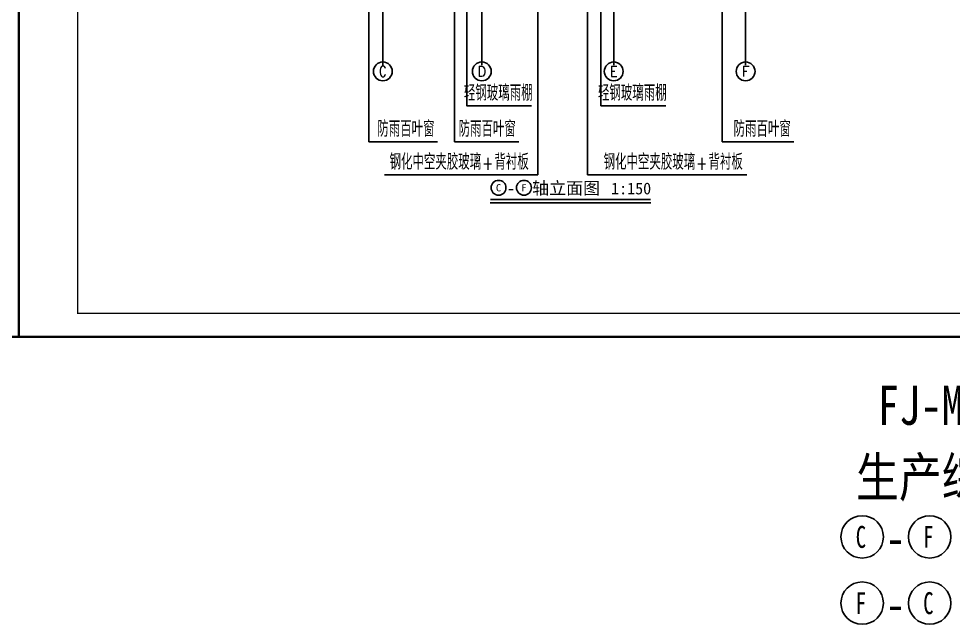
# Model space of a CAD drawing. Header units: millimetres. Extents: x 708158 to 1984082, y -168213 to -53.
# Drawn here: x 960458 to 1019963, y -126012 to -87433 of the extents above; entities that cross this region are included whole.
import ezdxf
from ezdxf.enums import TextEntityAlignment as Align

# ---------------------------------------------------------------- set-up
doc = ezdxf.new("R2010")
doc.units = ezdxf.units.MM
doc.header["$LTSCALE"] = 1000
doc.linetypes.add('DOTE', pattern=[2.42, 2, -0.2, 0.02, -0.2])
doc.layers.get('0').update_dxf_attribs({"color": 8})
for name, color, linetype in [('A-ANNO-SYMB', 3, 'Continuous'), ('AXIS', 3, 'Continuous'), ('AXIS_TEXT', 7, 'Continuous'), ('DIM_LEAD', 3, 'Continuous'), ('DOTE', 1, 'DOTE'), ('PUB_TEXT', 7, 'Continuous')]:
    doc.layers.add(name, color=color, linetype=linetype)
doc.layers.add('图框', color=4, linetype='Continuous', lineweight=35)
doc.styles.add('-黑体', font='simhei.ttf', dxfattribs={"width": 0.8})
doc.styles.add('_TCH_AXIS', font='COMPLEX', dxfattribs={"bigfont": 'GBCBIG'})
doc.styles.add('_TCH_DIM', font='SIMPLEX', dxfattribs={"bigfont": 'GBCBIG'})
doc.styles.add('_TCH_DYN', font='')
doc.styles.get('_TCH_DYN').set_extended_font_data('SimSun')

# ---------------------------------------------------------------- blocks, each defined once
blk = doc.blocks.new('A$C998f5811')
at = {"layer": '图框', "color": 4}
for p, q in [((-126150, 89100), (-126150, 0)), ((0, 0), (0, 89100)), ((-126150, 0), (0, 0))]:
    blk.add_line(p, q, dxfattribs=at)
at = {"layer": '图框', "color": 4, "const_width": 74.2}
blk.add_lwpolyline([(-122400, 1500), (-1500, 1500), (-1500, 87600), (-122400, 87600)], close=True, dxfattribs=at)

msp = doc.modelspace()

# ---------------------------------------------------------------- linework, layer by layer
at = {"layer": 'A-ANNO-SYMB', "const_width": 105}
msp.add_lwpolyline([(990483.1, -98953.6), (1000700.1, -98953.6)], dxfattribs=at)
at = {"layer": 'A-ANNO-SYMB'}
msp.add_lwpolyline([(990483.1, -99163.6), (1000700.1, -99163.6)], dxfattribs=at)
at = {"layer": 'AXIS'}
for p, q in [((983640.9, -87432.6), (983640.9, -90389.1)), ((983640.9, -87432.6), (983640.9, -90389.1)), ((983640.9, -87432.6), (983640.9, -90389.1)), ((989940.9, -87432.6), (989940.9, -90389.1)), ((989940.9, -87432.6), (989940.9, -90389.1)), ((998340.9, -87432.6), (998340.9, -90389.1)), ((998340.9, -87432.6), (998340.9, -90389.1)), ((1006740.9, -87432.6), (1006740.9, -90389.1)), ((1006740.9, -87432.6), (1006740.9, -90389.1))]:
    msp.add_line(p, q, dxfattribs=at)
for centre in [(983640.9, -90789.1), (989940.9, -90789.1), (998340.9, -90789.1), (1006740.9, -90789.1)]:
    msp.add_circle(centre, 600, dxfattribs=at)
at = {"layer": 'DIM_LEAD'}
for p, q in [((988203.7, -43611.5), (988203.7, -95273)), ((993511.8, -44836.7), (993511.8, -97371.1)), ((996670.9, -44836.7), (996670.9, -97371.1)), ((1005239, -44844.5), (1005239, -95273)), ((988203.7, -47811.5), (988203.7, -95273)), ((993511.8, -49036.7), (993511.8, -97371.1)), ((996670.9, -49036.7), (996670.9, -97371.1)), ((1005239, -49166.4), (1005239, -95273)), ((988203.7, -52011.5), (988203.7, -95273)), ((993511.8, -53236.7), (993511.8, -97371.1)), ((996670.9, -53236.7), (996670.9, -97371.1)), ((1005239, -53374.9), (1005239, -95273)), ((988203.7, -56211.5), (988203.7, -95273)), ((993511.8, -57436.7), (993511.8, -97371.1)), ((996670.9, -57436.7), (996670.9, -97371.1)), ((1005239, -57532.3), (1005239, -95273)), ((988203.7, -60411.5), (988203.7, -95273)), ((993511.8, -61636.7), (993511.8, -97371.1)), ((996670.9, -61636.7), (996670.9, -97371.1)), ((1005239, -61726.8), (1005239, -95273)), ((988203.7, -64731.5), (988203.7, -95273)), ((993511.8, -66083.4), (993511.8, -97371.1)), ((996670.9, -66083.4), (996670.9, -97371.1)), ((1005239, -66076.6), (1005239, -95273)), ((988203.7, -69027.5), (988203.7, -95273)), ((993511.8, -69336.7), (993511.8, -97371.1)), ((996670.9, -69336.7), (996670.9, -97371.1)), ((993511.8, -70321.9), (993511.8, -97371.1)), ((996670.9, -70321.9), (996670.9, -97371.1)), ((1005239, -70293.9), (1005239, -95273)), ((988203.7, -73206.5), (988203.7, -95273)), ((993511.8, -74506.9), (993511.8, -97371.1)), ((996670.9, -74506.9), (996670.9, -97371.1)), ((1005239, -74522.1), (1005239, -95273)), ((988203.7, -77656.7), (988203.7, -95273)), ((993511.8, -79185), (993511.8, -97371.1)), ((996670.9, -79185), (996670.9, -97371.1)), ((996670.9, -79185), (996670.9, -97371.1)), ((982755.6, -82356.7), (982755.6, -95273)), ((993511.8, -84523.4), (993511.8, -97371.1)), ((982755.6, -95273), (987119, -95273)), ((988203.7, -95273), (992298.5, -95273)), ((1005239, -95273), (1009804.7, -95273)), ((993511.8, -97371.1), (983753.7, -97371.1)), ((996670.9, -97371.1), (1006823.1, -97371.1))]:
    msp.add_line(p, q, dxfattribs=at)
for points in [[(993115.3, -92977), (988988.1, -92977), (988988.1, -83192.4)], [(1001650.3, -92977), (997523.1, -92977), (997523.1, -83382.7)]]:
    msp.add_lwpolyline(points, dxfattribs=at)
at = {"layer": 'DOTE'}
for p, q in [((983640.9, -87432.6), (983640.9, -34970.2)), ((989940.9, -87432.6), (989940.9, -34970.2)), ((998340.9, -87432.6), (998340.9, -34970.2)), ((1006740.9, -87432.6), (1006740.9, -34970.2))]:
    msp.add_line(p, q, dxfattribs=at)
at = {"layer": 'PUB_TEXT'}
for centre, radius in [((991008.1, -98204), 472.5), ((992625.1, -98204), 472.5), ((1014161.6, -120442.6), 1350), ((1018457.8, -120442.6), 1350), ((1014161.6, -124662.3), 1350), ((1018457.8, -124662.3), 1350)]:
    msp.add_circle(centre, radius, dxfattribs=at)

# ---------------------------------------------------------------- block references
for p in [(960457.6, -107699.9), (1086607.6, -107699.9)]:
    msp.add_blockref('A$C998f5811', p)

# ---------------------------------------------------------------- texts
at = {"layer": 'AXIS_TEXT', "style": '_TCH_AXIS'}
for s, height, p, p2 in [('C', 683.5, (983396.7, -91130.9), (983885, -91130.9)), ('D', 652.9, (989676.6, -91115.6), (990205.1, -91115.6)), ('E', 668.2, (998086.3, -91123.2), (998595.4, -91123.2)), ('F', 668.2, (1006486.3, -91123.2), (1006995.4, -91123.2))]:
    msp.add_text(s, height=height, dxfattribs=at).set_placement(p, p2, align=Align.FIT)
at = {"layer": 'PUB_TEXT'}
for s, height, style, p in [('轻钢玻璃雨棚', 1012.77, '_TCH_DIM', (988803.6, -92662)), ('轻钢玻璃雨棚', 1012.77, '_TCH_DIM', (997338.5, -92662)), ('防雨百叶窗', 1012.77, '_TCH_DIM', (983285.4, -94958)), ('防雨百叶窗', 1012.77, '_TCH_DIM', (988464.9, -94958)), ('防雨百叶窗', 1012.77, '_TCH_DIM', (1005971, -94958)), ('钢化中空夹胶玻璃', 1012.77, '_TCH_DIM', (984068.7, -97056.1)), ('背衬板', 1012.77, '_TCH_DIM', (990746.6, -97056.1)), ('钢化中空夹胶玻璃', 1012.77, '_TCH_DIM', (997696.7, -97056.1)), ('背衬板', 1012.77, '_TCH_DIM', (1004374.6, -97056.1)), ('轴立面图', 793.04, '_TCH_DYN', (993150.1, -98624)), ('-', 793, '_TCH_DYN', (991533.1, -98624))]:
    msp.add_text(s, height=height, dxfattribs=dict(at, style=style)).set_placement(p)
for s, height, style, width, p in [('+', 892.5, '_TCH_DIM', 0.705882, (989966.6, -97056.1)), ('+', 892.5, '_TCH_DIM', 0.705882, (1003594.6, -97056.1)), ('-', 2253.2, '-黑体', 0.8, (1015661.6, -121642.6)), ('-', 2253.2, '-黑体', 0.8, (1015661.6, -125862.3))]:
    msp.add_text(s, height=height, dxfattribs=dict(at, style=style, width=width)).set_placement(p)
for s, height, style, width, p, p2 in [('C', 457.6, '_TCH_DYN', 1.022857, (990840.7, -98432.8), (991175.4, -98432.8)), ('F', 453.9, '_TCH_DYN', 1.046784, (992455.3, -98430.9), (992795, -98430.9)), ('C', 1398.2, '-黑体', 0.813714, (1013752.5, -121141.7), (1014407, -121141.7)), ('F', 1389.9, '-黑体', 0.832749, (1018041.6, -121137.5), (1018707.5, -121137.5)), ('F', 1389.9, '-黑体', 0.832749, (1013745.4, -125357.3), (1014411.3, -125357.3)), ('C', 1398.2, '-黑体', 0.813714, (1018048.7, -125361.4), (1018703.2, -125361.4))]:
    msp.add_text(s, height=height, dxfattribs=dict(at, style=style, width=width)).set_placement(p, p2, align=Align.FIT)
msp.add_text('1:150', height=750, dxfattribs=at).set_placement((998175.1, -98624))
at = {"layer": 'PUB_TEXT', "style": '-黑体', "width": 0.8}
for s, p in [('FJ-MC-22', (1020589.4, -113305)), ('生产综合楼', (1020589.4, -117890.4))]:
    msp.add_text(s, height=2500, dxfattribs=at).set_placement(p, align=Align.CENTER)

doc.saveas('drawing.dxf')
